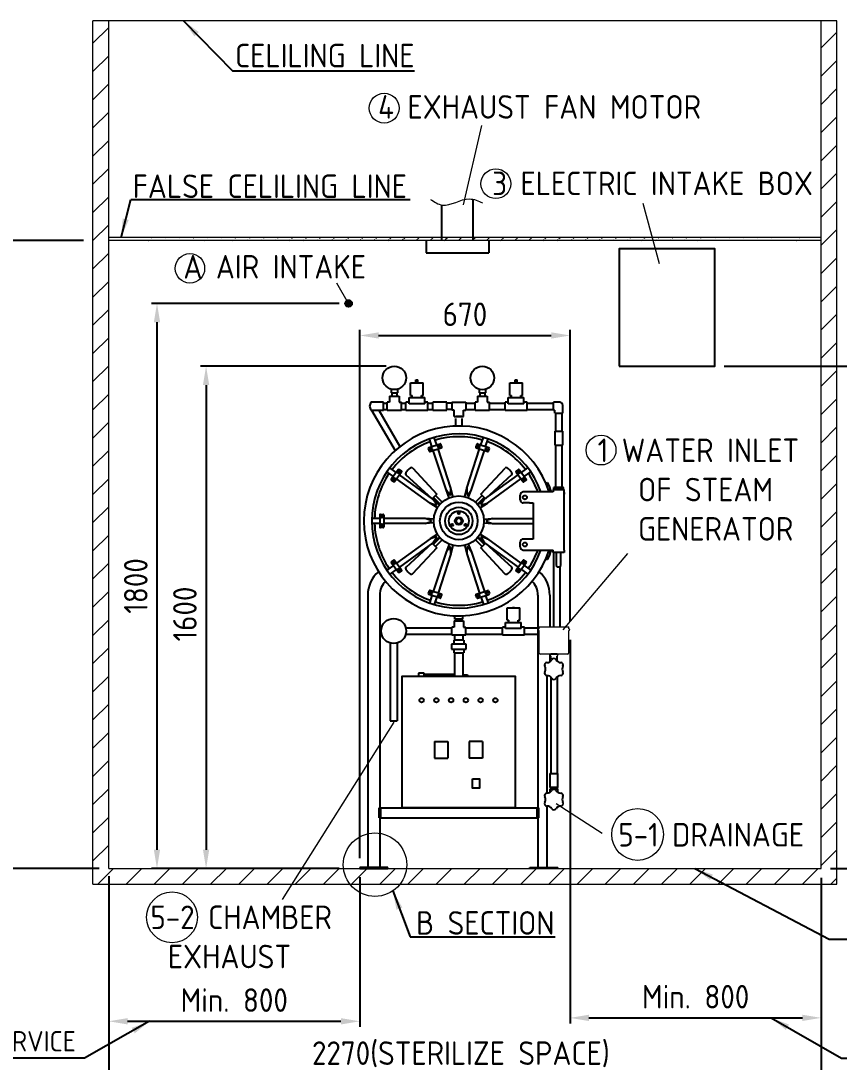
# Model space of a CAD drawing. Header units: millimetres. Extents: x -210545 to -198825, y -6489 to 1751.
# Drawn here: x -206579 to -203972, y -4677 to -1361 of the extents above; entities that cross this region are included whole.
import ezdxf

# ---------------------------------------------------------------- set-up
doc = ezdxf.new("R2010")
doc.units = ezdxf.units.MM
doc.linetypes.add('HIDDEN', pattern=[9.525, 6.35, -3.175])
doc.layers.get('0').update_dxf_attribs({"lineweight": 25})
for name, color, linetype, lineweight in [('D', 3, 'Continuous', 13), ('H', 2, 'HIDDEN', 15), ('S', 4, 'Continuous', 15)]:
    doc.layers.add(name, color=color, linetype=linetype, lineweight=lineweight)
doc.styles.get("Standard").update_dxf_attribs({"font": 'KAIU.TTF'})
doc.styles.add('STU25', font='isocp2.shx')
doc.dimstyles.new('STU25', dxfattribs={"dimscale": 30, "dimtxt": 2.5, "dimasz": 2, "dimexe": 0.6, "dimexo": 1, "dimgap": 1, "dimtad": 1, "dimdsep": 46, "dimtxsty": 'STU25', "dimcen": 2, "dimazin": 2, "dimtfac": 1, "dimtmove": 0, "dimatfit": 3, "dimfxl": 0, "dimtolj": 1, "dimtzin": 0, "dimarcsym": 0})
doc.dimstyles.new('STU25$7', dxfattribs={"dimscale": 30, "dimtxt": 2.5, "dimasz": 2, "dimexe": 1.25, "dimexo": 0.625, "dimgap": 1, "dimtad": 0, "dimdec": 4, "dimdsep": 46, "dimtxsty": 'STU25', "dimcen": 2.5, "dimazin": 2, "dimtfac": 1, "dimtdec": 4, "dimtmove": 0, "dimatfit": 3, "dimfxl": 0, "dimtolj": 1, "dimtzin": 0, "dimarcsym": 0})

# ---------------------------------------------------------------- blocks, each defined once
blk = doc.blocks.new('*D4')
at = {"layer": 'D', "color": 0, "lineweight": -2}
for p, q in [((-206299, -4090.6), (-206299, -4565.2)), ((-205499, -4087.6), (-205499, -4565.2)), ((-206239, -4547.2), (-205559, -4547.2))]:
    blk.add_line(p, q, dxfattribs=at)
at = {"layer": 'D', "color": 0}
for points in [[(-206239, -4537.2), (-206239, -4557.2), (-206299, -4547.2)], [(-205559, -4557.2), (-205559, -4537.2), (-205499, -4547.2)]]:
    blk.add_solid(points, dxfattribs=at)
at = {"layer": 'Defpoints', "color": 0}
for p in [(-206299, -4060.6), (-205499, -4057.6), (-205499, -4547.2)]:
    blk.add_point(p, dxfattribs=at)
at = {"layer": 'D', "color": 0, "insert": (-205899, -4479.7), "char_height": 75, "attachment_point": 5, "style": 'STU25'}
blk.add_mtext('\\A1;Min. 800', dxfattribs=at)
blk = doc.blocks.new('*D5')
at = {"layer": 'D', "color": 0, "lineweight": -2}
for p, q in [((-204829, -3332.4), (-204829, -4554.3)), ((-204029, -4090.6), (-204029, -4554.3)), ((-204769, -4536.3), (-204089, -4536.3))]:
    blk.add_line(p, q, dxfattribs=at)
at = {"layer": 'D', "color": 0}
for points in [[(-204769, -4526.3), (-204769, -4546.3), (-204829, -4536.3)], [(-204089, -4546.3), (-204089, -4526.3), (-204029, -4536.3)]]:
    blk.add_solid(points, dxfattribs=at)
at = {"layer": 'Defpoints', "color": 0}
for p in [(-204829, -3302.4), (-204029, -4060.6), (-204029, -4536.3)]:
    blk.add_point(p, dxfattribs=at)
at = {"layer": 'D', "color": 0, "insert": (-204429, -4468.8), "char_height": 75, "attachment_point": 5, "style": 'STU25'}
blk.add_mtext('\\A1;Min. 800', dxfattribs=at)
blk = doc.blocks.new('*D12')
at = {"layer": 'D', "color": 0, "lineweight": -2}
for p, q in [((-205564.6, -2260.6), (-206163.1, -2260.6)), ((-206145.1, -2320.6), (-206145.1, -4000.6)), ((-205564.6, -4060.6), (-206163.1, -4060.6))]:
    blk.add_line(p, q, dxfattribs=at)
at = {"layer": 'D', "color": 0}
for points in [[(-206135.1, -2320.6), (-206155.1, -2320.6), (-206145.1, -2260.6)], [(-206155.1, -4000.6), (-206135.1, -4000.6), (-206145.1, -4060.6)]]:
    blk.add_solid(points, dxfattribs=at)
at = {"layer": 'Defpoints', "color": 0}
for p in [(-205534.6, -2260.6), (-206145.1, -4060.6), (-205534.6, -4060.6)]:
    blk.add_point(p, dxfattribs=at)
at = {"layer": 'D', "color": 0, "insert": (-206212.6, -3160.6), "char_height": 75, "attachment_point": 5, "rotation": 90, "style": 'STU25'}
blk.add_mtext('\\A1;1800', dxfattribs=at)
blk = doc.blocks.new('*D11')
at = {"layer": 'D', "color": 0, "linetype": 'Continuous', "lineweight": -2}
for p, q in [((-205414.9, -2460.6), (-206006.7, -2460.6)), ((-205988.7, -2520.6), (-205988.7, -4000.6)), ((-205656.6, -4060.6), (-206006.7, -4060.6))]:
    blk.add_line(p, q, dxfattribs=at)
at = {"layer": 'D', "color": 0}
for points in [[(-205978.7, -2520.6), (-205998.7, -2520.6), (-205988.7, -2460.6)], [(-205998.7, -4000.6), (-205978.7, -4000.6), (-205988.7, -4060.6)]]:
    blk.add_solid(points, dxfattribs=at)
at = {"layer": 'Defpoints', "color": 0}
for p in [(-205384.9, -2460.6), (-205988.7, -4060.6), (-205626.6, -4060.6)]:
    blk.add_point(p, dxfattribs=at)
at = {"layer": 'D', "color": 0, "insert": (-206056.2, -3250), "char_height": 75, "attachment_point": 5, "rotation": 90, "style": 'STU25'}
blk.add_mtext('\\A1;{\\Fisocp2.shx;1600}', dxfattribs=at)
blk = doc.blocks.new('*D13')
at = {"layer": 'D', "color": 0, "lineweight": -2}
for p, q in [((-205499, -4027.6), (-205499, -2344.8)), ((-204829, -3272.4), (-204829, -2344.8)), ((-205439, -2362.8), (-204889, -2362.8))]:
    blk.add_line(p, q, dxfattribs=at)
at = {"layer": 'D', "color": 0}
for points in [[(-205439, -2352.8), (-205439, -2372.8), (-205499, -2362.8)], [(-204889, -2372.8), (-204889, -2352.8), (-204829, -2362.8)]]:
    blk.add_solid(points, dxfattribs=at)
at = {"layer": 'Defpoints', "color": 0}
for p in [(-204829, -2362.8), (-204829, -3302.4), (-205499, -4057.6)]:
    blk.add_point(p, dxfattribs=at)
at = {"layer": 'D', "color": 0, "insert": (-205164, -2295.3), "char_height": 75, "attachment_point": 5, "style": 'STU25'}
blk.add_mtext('\\A1;670', dxfattribs=at)
blk = doc.blocks.new('*D17')
at = {"layer": 'D', "color": 0, "lineweight": -2}
for p, q in [((-206299, -4084.6), (-206299, -4741.6)), ((-204029, -4090.6), (-204029, -4741.6)), ((-206239, -4723.6), (-204089, -4723.6))]:
    blk.add_line(p, q, dxfattribs=at)
at = {"layer": 'D', "color": 0}
for points in [[(-206239, -4713.6), (-206239, -4733.6), (-206299, -4723.6)], [(-204089, -4733.6), (-204089, -4713.6), (-204029, -4723.6)]]:
    blk.add_solid(points, dxfattribs=at)
at = {"layer": 'Defpoints', "color": 0}
for p in [(-206299, -4054.6), (-204029, -4060.6), (-204029, -4723.6)]:
    blk.add_point(p, dxfattribs=at)
at = {"layer": 'D', "color": 0, "insert": (-205177, -4652.3), "char_height": 75, "attachment_point": 5, "style": 'STU25'}
blk.add_mtext('\\A1;2270(STERILIZE SPACE)', dxfattribs=at)
blk = doc.blocks.new('*D18')
at = {"layer": 'D', "color": 0, "lineweight": -2}
for p, q in [((-206378.8, -2060.6), (-206676.8, -2060.6)), ((-206658.8, -2120.6), (-206658.8, -4000.6)), ((-206329, -4060.6), (-206676.8, -4060.6))]:
    blk.add_line(p, q, dxfattribs=at)
at = {"layer": 'D', "color": 0}
for points in [[(-206648.8, -2120.6), (-206668.8, -2120.6), (-206658.8, -2060.6)], [(-206668.8, -4000.6), (-206648.8, -4000.6), (-206658.8, -4060.6)]]:
    blk.add_solid(points, dxfattribs=at)
at = {"layer": 'Defpoints', "color": 0}
for p in [(-206348.8, -2060.6), (-206658.8, -4060.6), (-206299, -4060.6)]:
    blk.add_point(p, dxfattribs=at)
at = {"layer": 'D', "color": 0, "insert": (-206767.5, -3627.4), "char_height": 75, "attachment_point": 1, "rotation": 90, "style": 'STU25'}
blk.add_mtext('\\A1;FINISHED WALL {\\f標楷體|b0|i0|c136|p65;＞}2000mm', dxfattribs=at)
blk = doc.blocks.new('*D19')
at = {"layer": 'D', "color": 0, "lineweight": -2}
for p, q in [((-204337.8, -2460.6), (-203745, -2460.6)), ((-203763, -2520.6), (-203763, -4000.6)), ((-203999, -4060.6), (-203745, -4060.6))]:
    blk.add_line(p, q, dxfattribs=at)
at = {"layer": 'D', "color": 0}
for points in [[(-203753, -2520.6), (-203773, -2520.6), (-203763, -2460.6)], [(-203773, -4000.6), (-203753, -4000.6), (-203763, -4060.6)]]:
    blk.add_solid(points, dxfattribs=at)
at = {"layer": 'Defpoints', "color": 0}
for p in [(-204367.8, -2460.6), (-204029, -4060.6), (-203763, -4060.6)]:
    blk.add_point(p, dxfattribs=at)
at = {"layer": 'D', "color": 0, "insert": (-203830.5, -3265.6), "char_height": 75, "attachment_point": 5, "rotation": 90, "style": 'STU25'}
blk.add_mtext('\\A1;{\\Fisocp2.shx;MIN. 1600 ABOVE}', dxfattribs=at)

msp = doc.modelspace()

# ---------------------------------------------------------------- hatches: boundary and pattern name
msp.add_hatch(color=256).paths.add_polyline_path([(-205523.863, -2260.591, 1), (-205545.385, -2260.591, 1)])
at = {"layer": 'H', "linetype": 'HIDDEN', "ltscale": 5}
h = msp.add_hatch(dxfattribs=at)
h.set_pattern_fill('ANSI31', color=256, scale=20, style=0)
h.set_pattern_definition([(45, (27950.846, 15455.7), (-44.90128, 44.90128), [])])
h.paths.add_polyline_path([(-203978.993, -4110.591), (-203978.993, -1360.591), (-204028.993, -1360.591), (-204028.993, -4060.591), (-206298.993, -4060.591), (-206298.993, -1360.591), (-206348.993, -1360.591), (-206348.993, -4110.591)])
at = {"layer": 'H'}
h = msp.add_hatch(dxfattribs=at)
h.set_pattern_fill('ANSI31', color=256, scale=10, style=0)
h.set_pattern_definition([(45, (31180.095, 15455.7), (-22.4506403, 22.4506403), [])])
edge = h.paths.add_edge_path()
edge.add_line((-204028.993, -2050.591), (-206298.993, -2050.591))
edge.add_line((-204028.993, -2060.591), (-206298.993, -2060.591))

# ---------------------------------------------------------------- linework, layer by layer
at = {"linetype": 'Continuous'}
for p, q in [((-205237.493, -2060.591), (-205237.493, -1947.195)), ((-205137.493, -2060.591), (-205137.493, -1929.284)), ((-205287.493, -2060.591), (-205287.493, -2099.735)), ((-205087.493, -2060.591), (-205087.493, -2099.735)), ((-205287.493, -2099.735), (-205087.493, -2099.735)), ((-205336.917, -2514.082), (-205296.917, -2514.082)), ((-205336.917, -2554.082), (-205336.917, -2514.082)), ((-205319.917, -2514.082), (-205319.917, -2504.082)), ((-205319.917, -2504.082), (-205313.917, -2504.082)), ((-205313.917, -2514.082), (-205313.917, -2504.082)), ((-205296.917, -2554.082), (-205296.917, -2514.082)), ((-205020.993, -2514.082), (-204980.993, -2514.082)), ((-205020.993, -2554.082), (-205020.993, -2514.082)), ((-205003.993, -2514.082), (-205003.993, -2504.082)), ((-205003.993, -2504.082), (-204997.993, -2504.082)), ((-204997.993, -2514.082), (-204997.993, -2504.082)), ((-204980.993, -2554.082), (-204980.993, -2514.082)), ((-205398.927, -2534.234), (-205398.927, -2545.591)), ((-205398.927, -2545.591), (-205378.927, -2545.591)), ((-205396.927, -2545.591), (-205396.927, -2555.591)), ((-205380.927, -2545.591), (-205380.927, -2555.591)), ((-205380.927, -2545.591), (-205380.927, -2555.591)), ((-205378.927, -2534.234), (-205378.927, -2545.591)), ((-205118.493, -2534.234), (-205118.493, -2545.591)), ((-205118.493, -2545.591), (-205098.493, -2545.591)), ((-205116.493, -2545.591), (-205116.493, -2555.591)), ((-205100.493, -2545.591), (-205100.493, -2555.591)), ((-205100.493, -2545.591), (-205100.493, -2555.591)), ((-205098.493, -2534.234), (-205098.493, -2545.591)), ((-205463.493, -2575.591), (-205468.493, -2588.091)), ((-205423.493, -2575.591), (-205463.493, -2575.591)), ((-205423.493, -2600.591), (-205423.493, -2575.591)), ((-205423.493, -2578.091), (-205411.427, -2578.091)), ((-205411.427, -2600.591), (-205411.427, -2575.591)), ((-205403.927, -2575.591), (-205411.427, -2575.591)), ((-205403.927, -2555.591), (-205403.927, -2575.591)), ((-205403.927, -2555.591), (-205373.927, -2555.591)), ((-205398.927, -2555.591), (-205378.927, -2555.591)), ((-205373.927, -2555.591), (-205373.927, -2575.591)), ((-205373.927, -2575.591), (-205366.427, -2575.591)), ((-205366.427, -2600.591), (-205366.427, -2575.591)), ((-205366.427, -2578.091), (-205351.917, -2578.091)), ((-205351.917, -2600.591), (-205351.917, -2575.591)), ((-205341.917, -2575.591), (-205351.917, -2575.591)), ((-205341.917, -2570.591), (-205341.917, -2560.591)), ((-205341.917, -2560.591), (-205291.917, -2560.591)), ((-205341.917, -2580.591), (-205341.917, -2570.591)), ((-205291.917, -2580.591), (-205341.917, -2580.591)), ((-205336.917, -2554.082), (-205331.917, -2554.082)), ((-205331.917, -2560.591), (-205331.917, -2554.082)), ((-205301.917, -2554.082), (-205296.917, -2554.082)), ((-205301.917, -2560.591), (-205301.917, -2554.082)), ((-205291.917, -2570.591), (-205291.917, -2560.591)), ((-205291.917, -2580.591), (-205291.917, -2570.591)), ((-205281.917, -2575.591), (-205291.917, -2575.591)), ((-205281.917, -2600.591), (-205281.917, -2575.591)), ((-205281.917, -2578.091), (-205266.382, -2578.091)), ((-205266.382, -2600.591), (-205266.382, -2575.591)), ((-205221.382, -2575.591), (-205266.382, -2575.591)), ((-205221.382, -2600.591), (-205221.382, -2575.591)), ((-205205.993, -2578.091), (-205221.382, -2578.091)), ((-205205.993, -2575.591), (-205205.993, -2600.591)), ((-205205.993, -2575.591), (-205160.993, -2575.591)), ((-205160.993, -2575.591), (-205160.993, -2600.591)), ((-205160.993, -2578.091), (-205130.993, -2578.091)), ((-205130.993, -2600.591), (-205130.993, -2575.591)), ((-205123.493, -2575.591), (-205130.993, -2575.591)), ((-205123.493, -2555.591), (-205093.493, -2555.591)), ((-205123.493, -2555.591), (-205123.493, -2575.591)), ((-205118.493, -2555.591), (-205098.493, -2555.591)), ((-205093.493, -2555.591), (-205093.493, -2575.591)), ((-205093.493, -2575.591), (-205085.993, -2575.591)), ((-205085.993, -2600.591), (-205085.993, -2575.591)), ((-205085.993, -2578.091), (-205035.993, -2578.091)), ((-205035.993, -2600.591), (-205035.993, -2575.591)), ((-205025.993, -2575.591), (-205035.993, -2575.591)), ((-205025.993, -2560.591), (-204975.993, -2560.591)), ((-205025.993, -2570.591), (-205025.993, -2560.591)), ((-205025.993, -2580.591), (-205025.993, -2570.591)), ((-204975.993, -2580.591), (-205025.993, -2580.591)), ((-205020.993, -2554.082), (-205015.993, -2554.082)), ((-205015.993, -2560.591), (-205015.993, -2554.082)), ((-204985.993, -2554.082), (-204980.993, -2554.082)), ((-204985.993, -2560.591), (-204985.993, -2554.082)), ((-204975.993, -2570.591), (-204975.993, -2560.591)), ((-204975.993, -2580.591), (-204975.993, -2570.591)), ((-204965.993, -2575.591), (-204975.993, -2575.591)), ((-204965.993, -2600.591), (-204965.993, -2575.591)), ((-204965.993, -2578.091), (-204882.111, -2578.091)), ((-204882.111, -2600.591), (-204882.111, -2575.591)), ((-204862.111, -2575.591), (-204882.111, -2575.591)), ((-204852.111, -2610.591), (-204852.111, -2585.591)), ((-205468.493, -2588.091), (-205463.493, -2600.591)), ((-205463.493, -2600.591), (-205423.493, -2600.591)), ((-205461.194, -2600.591), (-205386.745, -2729.541)), ((-205438.1, -2600.591), (-205371.24, -2716.397)), ((-205423.493, -2598.091), (-205411.427, -2598.091)), ((-205411.427, -2600.591), (-205366.427, -2600.591)), ((-205366.427, -2598.091), (-205351.917, -2598.091)), ((-205351.917, -2600.591), (-205281.917, -2600.591)), ((-205281.917, -2598.091), (-205266.382, -2598.091)), ((-205266.382, -2600.591), (-205221.382, -2600.591)), ((-205205.993, -2598.091), (-205221.382, -2598.091)), ((-205198.493, -2600.591), (-205205.993, -2600.591)), ((-205198.493, -2620.591), (-205198.493, -2600.591)), ((-205168.493, -2600.591), (-205160.993, -2600.591)), ((-205168.493, -2620.591), (-205168.493, -2600.591)), ((-205160.993, -2598.091), (-205130.993, -2598.091)), ((-205130.993, -2600.591), (-205085.993, -2600.591)), ((-205085.993, -2598.091), (-205035.993, -2598.091)), ((-205035.993, -2600.591), (-204965.993, -2600.591)), ((-204965.993, -2598.091), (-204882.111, -2598.091)), ((-204882.111, -2600.591), (-204877.111, -2600.591)), ((-204877.111, -2610.591), (-204877.111, -2600.591)), ((-204877.111, -2610.591), (-204852.111, -2610.591)), ((-204874.611, -2667.584), (-204874.611, -2610.591)), ((-204854.611, -2667.584), (-204854.611, -2610.591)), ((-205198.493, -2620.591), (-205168.493, -2620.591)), ((-204877.111, -2667.584), (-204877.111, -2712.584)), ((-204877.111, -2667.584), (-204852.111, -2667.584)), ((-204852.111, -2712.584), (-204852.111, -2667.584)), ((-204877.111, -2712.584), (-204852.111, -2712.584)), ((-204874.611, -2845.512), (-204874.611, -2712.584)), ((-204854.611, -2845.512), (-204854.611, -2712.584)), ((-205330.512, -2785.37), (-205253.851, -2868.378)), ((-205113.136, -2868.378), (-205036.306, -2785.184)), ((-205268.7, -2883.227), (-205351.894, -2806.397)), ((-205015.28, -2806.565), (-205098.287, -2883.227)), ((-204879.47, -2845.512), (-204880.554, -2846.596)), ((-204880.554, -2852.5), (-204880.554, -2846.596)), ((-204879.47, -2845.512), (-204851.602, -2845.512)), ((-204851.602, -2845.512), (-204850.518, -2846.596)), ((-204850.518, -2852.5), (-204850.518, -2846.596)), ((-205253.851, -2868.378), (-205268.7, -2883.227)), ((-205264.634, -2879.161), (-205243.321, -2900.474)), ((-205236.603, -2893.756), (-205257.916, -2872.443)), ((-205109.07, -2872.444), (-205130.384, -2893.756)), ((-205123.666, -2900.474), (-205102.353, -2879.161)), ((-205098.287, -2883.227), (-205113.136, -2868.378)), ((-204883.036, -2861.084), (-204978.036, -2861.084)), ((-204883.036, -2853.584), (-204883.036, -2861.084)), ((-204848.036, -2853.584), (-204883.036, -2853.584)), ((-204880.554, -2852.5), (-204879.47, -2853.584)), ((-204879.47, -2853.584), (-204851.602, -2853.584)), ((-204850.518, -2852.5), (-204851.602, -2853.584)), ((-204848.036, -2861.084), (-204848.036, -2853.584)), ((-204848.036, -3046.084), (-204848.036, -2861.084)), ((-204958.036, -2896.084), (-204947.036, -2896.084)), ((-204947.036, -2896.084), (-204947.036, -3011.084)), ((-205243.321, -3006.694), (-205264.634, -3028.007)), ((-205257.917, -3034.724), (-205236.603, -3013.411)), ((-205130.384, -3013.411), (-205109.071, -3034.725)), ((-205102.353, -3028.007), (-205123.666, -3006.694)), ((-204947.036, -3011.084), (-204958.036, -3011.084)), ((-205351.707, -3100.603), (-205268.7, -3023.941)), ((-205253.851, -3038.79), (-205330.681, -3121.984)), ((-205268.7, -3023.941), (-205253.851, -3038.79)), ((-205113.136, -3038.79), (-205098.287, -3023.941)), ((-205036.475, -3121.797), (-205113.136, -3038.79)), ((-205098.287, -3023.941), (-205015.093, -3100.771)), ((-204978.036, -3046.084), (-204947.036, -3046.084)), ((-204947.036, -3046.084), (-204883.036, -3046.084)), ((-204883.036, -3053.584), (-204883.036, -3046.084)), ((-204848.036, -3046.084), (-204848.036, -3053.584)), ((-204848.036, -3053.584), (-204883.036, -3053.584)), ((-204881.037, -3290.591), (-204881.037, -3053.584)), ((-204872.389, -3092.004), (-204872.389, -3053.584)), ((-204858.683, -3092.004), (-204858.683, -3053.584)), ((-204871.305, -3100.058), (-204872.389, -3092.004)), ((-204871.305, -3100.058), (-204859.767, -3100.058)), ((-204861.037, -3290.591), (-204861.037, -3100.058)), ((-204859.767, -3100.058), (-204858.683, -3092.004)), ((-205029.529, -3230.074), (-204989.529, -3230.074)), ((-205029.529, -3270.074), (-205029.529, -3230.074)), ((-205012.529, -3230.074), (-205012.529, -3229.574)), ((-205012.529, -3229.574), (-205006.529, -3229.574)), ((-205006.529, -3230.074), (-205006.529, -3229.574)), ((-204989.529, -3270.074), (-204989.529, -3230.074)), ((-205198.493, -3271.584), (-205168.493, -3271.584)), ((-205198.493, -3271.584), (-205198.493, -3291.584)), ((-205193.493, -3271.584), (-205193.493, -3266.584)), ((-205173.493, -3271.584), (-205173.493, -3266.584)), ((-205168.493, -3271.584), (-205168.493, -3291.584)), ((-205034.529, -3276.584), (-204984.529, -3276.584)), ((-205034.529, -3286.584), (-205034.529, -3276.584)), ((-205029.529, -3270.074), (-205024.529, -3270.074)), ((-205024.529, -3276.584), (-205024.529, -3270.074)), ((-204994.529, -3270.074), (-204989.529, -3270.074)), ((-204994.529, -3276.584), (-204994.529, -3270.074)), ((-204984.529, -3286.584), (-204984.529, -3276.584)), ((-205352.363, -3294.084), (-205205.993, -3294.084)), ((-205352.363, -3314.084), (-205205.993, -3314.084)), ((-205198.493, -3291.584), (-205205.993, -3291.584)), ((-205205.993, -3316.584), (-205205.993, -3291.584)), ((-205205.993, -3316.584), (-205160.993, -3316.584)), ((-205168.493, -3291.584), (-205160.993, -3291.584)), ((-205160.993, -3316.584), (-205160.993, -3291.584)), ((-205160.993, -3294.084), (-205044.529, -3294.084)), ((-205160.993, -3314.084), (-205044.529, -3314.084)), ((-205034.529, -3291.584), (-205044.529, -3291.584)), ((-205044.529, -3316.584), (-205044.529, -3291.584)), ((-205044.529, -3316.584), (-204974.529, -3316.584)), ((-205034.529, -3296.584), (-205034.529, -3286.584)), ((-204984.529, -3296.584), (-205034.529, -3296.584)), ((-204984.529, -3296.584), (-204984.529, -3286.584)), ((-204974.529, -3291.584), (-204984.529, -3291.584)), ((-204974.529, -3316.584), (-204974.529, -3291.584)), ((-204974.529, -3294.084), (-204931.493, -3294.084)), ((-204974.529, -3314.084), (-204931.493, -3314.084)), ((-204890.843, -3398.626), (-204890.843, -3384.072)), ((-204870.543, -3398.626), (-204870.543, -3384.072)), ((-204890.693, -3450.517), (-204890.693, -3757.423)), ((-204870.693, -3450.517), (-204870.693, -3757.423)), ((-204893.193, -3757.423), (-204868.193, -3757.423)), ((-204893.193, -3757.423), (-204893.193, -3802.423)), ((-204868.193, -3802.423), (-204868.193, -3757.423)), ((-204893.193, -3802.423), (-204868.193, -3802.423)), ((-204893.193, -3807.423), (-204868.193, -3807.423)), ((-204893.193, -3807.423), (-204893.193, -3817.639)), ((-204870.693, -3802.423), (-204890.693, -3802.423)), ((-204890.693, -3802.423), (-204890.693, -3807.423)), ((-204870.693, -3802.423), (-204870.693, -3807.423)), ((-204868.193, -3817.639), (-204868.193, -3807.423)), ((-205409.993, -4057.591), (-205498.993, -4057.591)), ((-205498.993, -4057.591), (-205498.993, -4060.591)), ((-205498.993, -4060.591), (-205409.993, -4060.591)), ((-205473.493, -4057.591), (-205435.493, -4057.591)), ((-205473.493, -4057.591), (-205435.493, -4057.591)), ((-205409.993, -4060.591), (-205409.993, -4057.591)), ((-204956.993, -4057.591), (-204867.993, -4057.591)), ((-204956.993, -4060.591), (-204956.993, -4057.591)), ((-204867.993, -4060.591), (-204956.993, -4060.591)), ((-204931.493, -4057.591), (-204893.493, -4057.591)), ((-204931.493, -4057.591), (-204893.493, -4057.591))]:
    msp.add_line(p, q, dxfattribs=at)
for p, q in [((-205173.493, -2620.591), (-205193.493, -2620.591)), ((-205193.493, -2620.591), (-205173.493, -2620.591)), ((-205193.493, -2651.249), (-205193.493, -2627.584)), ((-205173.493, -2627.584), (-205173.493, -2651.249)), ((-205279.436, -2719.789), (-205243.296, -2708.046)), ((-205268.974, -2716.39), (-205276.819, -2692.248)), ((-205253.757, -2711.446), (-205261.602, -2687.303)), ((-205237.994, -2717.89), (-205240.776, -2709.33)), ((-205126.211, -2709.33), (-205128.993, -2717.89)), ((-205123.691, -2708.046), (-205087.551, -2719.789)), ((-205113.23, -2711.446), (-205105.385, -2687.303)), ((-205098.013, -2716.39), (-205090.168, -2692.248)), ((-205280.72, -2722.309), (-205277.939, -2730.869)), ((-205275.419, -2732.153), (-205239.278, -2720.41)), ((-205224.322, -2853.814), (-205264.957, -2728.754)), ((-205209.106, -2848.87), (-205249.74, -2723.809)), ((-205157.881, -2848.87), (-205117.247, -2723.809)), ((-205142.665, -2853.814), (-205102.03, -2728.754)), ((-205127.709, -2720.41), (-205091.568, -2732.153)), ((-205089.048, -2730.869), (-205086.267, -2722.309)), ((-205382.663, -2798.99), (-205403.2, -2784.069)), ((-204984.323, -2798.99), (-204963.787, -2784.069)), ((-205392.068, -2811.934), (-205412.605, -2797.014)), ((-205376.198, -2790.091), (-205398.534, -2820.833)), ((-205365.681, -2797.732), (-205388.016, -2828.475)), ((-205373.404, -2789.648), (-205366.123, -2794.938)), ((-205265.764, -2883.923), (-205372.146, -2806.631)), ((-205101.223, -2883.923), (-204994.841, -2806.631)), ((-205001.306, -2797.732), (-204978.971, -2828.475)), ((-204993.583, -2789.648), (-205000.864, -2794.938)), ((-204990.789, -2790.091), (-204968.453, -2820.833)), ((-204974.919, -2811.934), (-204954.382, -2797.014)), ((-205390.81, -2828.917), (-205398.091, -2823.627)), ((-205275.168, -2896.867), (-205381.551, -2819.575)), ((-205209.501, -2869.036), (-205209.106, -2848.87)), ((-205202.523, -2875.88), (-205209.106, -2848.87)), ((-205164.464, -2875.88), (-205157.881, -2848.87)), ((-205157.881, -2848.87), (-205157.486, -2869.036)), ((-205091.819, -2896.867), (-204985.436, -2819.575)), ((-204976.177, -2828.917), (-204968.896, -2823.627)), ((-204905.976, -2833.207), (-204900.56, -2830.626)), ((-205244.562, -2901.906), (-205265.764, -2883.923)), ((-205254.23, -2900.47), (-205265.764, -2883.923)), ((-205213.771, -2879.535), (-205224.322, -2853.814)), ((-205224.322, -2853.814), (-205212.15, -2869.896)), ((-205154.837, -2869.896), (-205142.665, -2853.814)), ((-205153.216, -2879.535), (-205142.665, -2853.814)), ((-205122.425, -2901.906), (-205101.223, -2883.923)), ((-205101.223, -2883.923), (-205112.757, -2900.47)), ((-204988.036, -2886.084), (-204988.036, -2871.084)), ((-204848.036, -2862.584), (-204848.036, -2868.584)), ((-205251.514, -2911.474), (-205275.168, -2896.867)), ((-205275.168, -2896.867), (-205255.867, -2902.723)), ((-205115.473, -2911.474), (-205091.819, -2896.867)), ((-205111.12, -2902.723), (-205091.819, -2896.867)), ((-204958.036, -2896.084), (-204978.036, -2896.084)), ((-205435.493, -2945.584), (-205460.878, -2945.584)), ((-205435.493, -2934.584), (-205435.493, -2972.584)), ((-205433.493, -2932.584), (-205424.493, -2932.584)), ((-205422.493, -2934.584), (-205422.493, -2972.584)), ((-205290.997, -2945.584), (-205422.493, -2945.584)), ((-205263.275, -2947.671), (-205290.997, -2945.584)), ((-205271.94, -2952.191), (-205290.997, -2945.584)), ((-205103.712, -2947.671), (-205075.99, -2945.584)), ((-205075.99, -2945.584), (-205095.047, -2952.191)), ((-205075.99, -2945.584), (-204947.036, -2945.584)), ((-205435.493, -2961.584), (-205460.878, -2961.584)), ((-205424.493, -2974.584), (-205433.493, -2974.584)), ((-205290.997, -2961.584), (-205422.493, -2961.584)), ((-205290.997, -2961.584), (-205271.94, -2954.977)), ((-205263.275, -2959.497), (-205290.997, -2961.584)), ((-205103.712, -2959.497), (-205075.99, -2961.584)), ((-205095.047, -2954.977), (-205075.99, -2961.584)), ((-205075.99, -2961.584), (-204947.036, -2961.584)), ((-205275.168, -3010.301), (-205381.551, -3087.593)), ((-205251.514, -2995.694), (-205275.168, -3010.301)), ((-205255.867, -3004.445), (-205275.168, -3010.301)), ((-205244.562, -3005.262), (-205265.764, -3023.245)), ((-205265.764, -3023.245), (-205254.23, -3006.698)), ((-205122.425, -3005.262), (-205101.223, -3023.245)), ((-205115.473, -2995.694), (-205091.819, -3010.301)), ((-205112.757, -3006.698), (-205101.223, -3023.245)), ((-205091.819, -3010.301), (-205111.12, -3004.445)), ((-205091.819, -3010.301), (-204985.436, -3087.593)), ((-204958.036, -3011.084), (-204978.036, -3011.084)), ((-205265.764, -3023.245), (-205372.146, -3100.537)), ((-205213.771, -3027.633), (-205224.322, -3053.354)), ((-205212.15, -3037.272), (-205224.322, -3053.354)), ((-205209.106, -3058.298), (-205209.501, -3038.132)), ((-205202.523, -3031.288), (-205209.106, -3058.298)), ((-205164.464, -3031.288), (-205157.881, -3058.298)), ((-205157.486, -3038.132), (-205157.881, -3058.298)), ((-205142.665, -3053.354), (-205154.837, -3037.272)), ((-205153.216, -3027.633), (-205142.665, -3053.354)), ((-205101.223, -3023.245), (-204994.841, -3100.537)), ((-204988.036, -3036.084), (-204988.036, -3021.084)), ((-204848.036, -3044.584), (-204848.036, -3038.584)), ((-205398.091, -3083.541), (-205390.81, -3078.251)), ((-205388.016, -3078.693), (-205365.681, -3109.436)), ((-205224.322, -3053.354), (-205264.957, -3178.414)), ((-205209.106, -3058.298), (-205249.74, -3183.359)), ((-205157.881, -3058.298), (-205117.247, -3183.359)), ((-205142.665, -3053.354), (-205102.03, -3178.414)), ((-205001.306, -3109.436), (-204978.971, -3078.693)), ((-204976.177, -3078.251), (-204968.896, -3083.541)), ((-204905.976, -3073.961), (-204900.56, -3076.542)), ((-205392.068, -3095.234), (-205412.605, -3110.154)), ((-205382.663, -3108.178), (-205403.2, -3123.099)), ((-205398.534, -3086.335), (-205376.198, -3117.077)), ((-205366.123, -3112.23), (-205373.404, -3117.52)), ((-204993.583, -3117.52), (-205000.864, -3112.23)), ((-204990.789, -3117.077), (-204968.453, -3086.335)), ((-204984.323, -3108.178), (-204963.787, -3123.099)), ((-204974.919, -3095.234), (-204954.382, -3110.154)), ((-205277.939, -3176.299), (-205280.72, -3184.859)), ((-205239.278, -3186.758), (-205275.419, -3175.015)), ((-205127.709, -3186.758), (-205091.568, -3175.015)), ((-205089.048, -3176.299), (-205086.267, -3184.859)), ((-205473.493, -3189.551), (-205473.493, -4057.591)), ((-205435.493, -3189.551), (-205435.493, -4057.591)), ((-205243.296, -3199.122), (-205279.436, -3187.379)), ((-205268.974, -3190.778), (-205276.819, -3214.92)), ((-205253.757, -3195.722), (-205261.602, -3219.865)), ((-205240.776, -3197.837), (-205237.994, -3189.278)), ((-205126.211, -3197.837), (-205128.993, -3189.278)), ((-205123.691, -3199.122), (-205087.551, -3187.379)), ((-205113.23, -3195.722), (-205105.385, -3219.865)), ((-205098.013, -3190.778), (-205090.168, -3214.92)), ((-204931.493, -3189.551), (-204931.493, -4057.591)), ((-204893.493, -3189.551), (-204893.493, -3290.591)), ((-205196.493, -3266.584), (-205196.493, -3255.805)), ((-205170.493, -3266.584), (-205196.493, -3266.584)), ((-205170.493, -3266.584), (-205170.493, -3255.805)), ((-205196.493, -3333.584), (-205196.493, -3316.584)), ((-205170.493, -3316.584), (-205170.493, -3333.584)), ((-205402.093, -3343.631), (-205402.093, -3590.633)), ((-205380.093, -3343.631), (-205380.093, -3590.633)), ((-205160.493, -3345.584), (-205206.493, -3345.584)), ((-205206.493, -3345.584), (-205206.493, -3361.584)), ((-205167.993, -3333.584), (-205198.993, -3333.584)), ((-205198.993, -3333.584), (-205198.993, -3345.584)), ((-205167.993, -3333.584), (-205167.993, -3345.584)), ((-205160.493, -3361.584), (-205160.493, -3345.584)), ((-205206.493, -3361.584), (-205160.493, -3361.584)), ((-205198.993, -3361.584), (-205198.993, -3373.584)), ((-205198.993, -3373.584), (-205167.993, -3373.584)), ((-205196.493, -3447.591), (-205196.493, -3373.584)), ((-205170.493, -3373.584), (-205170.493, -3447.591)), ((-205167.993, -3361.584), (-205167.993, -3373.584)), ((-204893.193, -3377.591), (-204893.193, -3401.829)), ((-204880.693, -3377.591), (-204890.843, -3377.591)), ((-204870.543, -3377.591), (-204880.693, -3377.591)), ((-204890.843, -3398.626), (-204890.843, -3400.03)), ((-204870.543, -3400.03), (-204870.543, -3398.626)), ((-205311.493, -3438.834), (-205311.493, -3447.591)), ((-205293.493, -3438.834), (-205311.493, -3438.834)), ((-205293.493, -3447.591), (-205293.493, -3438.834)), ((-205293.493, -3442.584), (-205288.493, -3442.584)), ((-205196.493, -3442.584), (-205293.493, -3442.584)), ((-205170.493, -3444.084), (-205155.493, -3444.084)), ((-205170.493, -3447.084), (-205155.493, -3447.084)), ((-205155.493, -3444.084), (-205155.493, -3447.591)), ((-204903.15, -3448.58), (-204903.15, -3817.639)), ((-205402.093, -3590.633), (-205380.093, -3590.633)), ((-205261.343, -3656.091), (-205261.343, -3708.591)), ((-205261.343, -3656.091), (-205218.643, -3656.091)), ((-205218.643, -3656.091), (-205218.643, -3708.591)), ((-205107.643, -3656.091), (-205150.343, -3656.091)), ((-205150.343, -3656.091), (-205150.343, -3708.591)), ((-205107.643, -3656.091), (-205107.643, -3708.591)), ((-205261.343, -3708.591), (-205218.643, -3708.591)), ((-205107.643, -3708.591), (-205150.343, -3708.591)), ((-205435.493, -3867.591), (-204931.493, -3867.591)), ((-204903.15, -3864.388), (-204903.15, -4057.591)), ((-205435.493, -3899.591), (-204931.493, -3899.591)), ((-204867.993, -4060.591), (-204867.993, -4057.591))]:
    msp.add_line(p, q)
at = {"color": 7, "linetype": 'Continuous', "lineweight": 15}
for p, q in [((-204928.693, -3290.591), (-204832.693, -3290.591)), ((-204928.693, -3290.591), (-204928.693, -3296.808)), ((-204928.693, -3302.375), (-204928.693, -3372.591)), ((-204832.693, -3296.808), (-204832.693, -3290.591)), ((-204832.693, -3372.591), (-204832.693, -3302.375)), ((-204837.693, -3377.591), (-204923.693, -3377.591))]:
    msp.add_line(p, q, dxfattribs=at)
at = {"lineweight": 50}
for p, q in [((-205435.493, -3867.591), (-205435.493, -3899.591)), ((-204931.493, -3867.591), (-204931.493, -3899.591))]:
    msp.add_line(p, q, dxfattribs=at)
at = {"linetype": 'Continuous'}
msp.add_lwpolyline([(-204672.537, -2460.591), (-204367.848, -2460.591), (-204367.848, -2086.722), (-204672.537, -2086.722)], close=True, dxfattribs=at)
for points in [[(-205174.993, -2958.491), (-205174.993, -2948.677), (-205183.493, -2943.769), (-205191.993, -2948.677), (-205191.993, -2958.491), (-205183.493, -2963.399)], [(-205363.493, -3867.591), (-205363.493, -3447.591), (-205003.493, -3447.591), (-205003.493, -3867.591)], [(-205139.993, -3774.741), (-205117.993, -3774.741), (-205117.993, -3804.941), (-205139.993, -3804.941)]]:
    msp.add_lwpolyline(points, close=True)
for centre, radius in [((-205534.624, -2260.591), 10.761), ((-205246.993, -2716.082), 3.5), ((-205119.994, -2716.082), 3.5), ((-205271.721, -2724.117), 3.5), ((-205095.266, -2724.117), 3.5), ((-205389.748, -2819.8), 3.5), ((-205374.466, -2798.765), 3.5), ((-204992.521, -2798.765), 3.5), ((-204977.239, -2819.8), 3.5), ((-205183.493, -2953.584), 80), ((-204973.036, -2878.584), 6.5), ((-205183.493, -2953.584), 60), ((-205183.493, -2953.584), 43.5), ((-205428.993, -2940.584), 3.5), ((-205183.493, -2953.584), 31.75), ((-205183.493, -2953.584), 12.5), ((-205183.493, -2928.584), 3.5), ((-205428.993, -2966.584), 3.5), ((-205205.144, -2966.084), 3.5), ((-205161.843, -2966.084), 3.5), ((-204973.036, -3028.584), 6.5), ((-205389.748, -3087.368), 3.5), ((-204977.239, -3087.368), 3.5), ((-205374.466, -3108.402), 3.5), ((-204992.521, -3108.402), 3.5), ((-205271.721, -3183.051), 3.5), ((-205095.266, -3183.051), 3.5), ((-205246.993, -3191.086), 3.5), ((-205119.994, -3191.086), 3.5), ((-205301.993, -3524.591), 7), ((-205254.993, -3524.591), 7), ((-205207.993, -3524.591), 7), ((-205160.993, -3524.591), 7), ((-205113.993, -3524.591), 7), ((-205066.993, -3524.591), 7)]:
    msp.add_circle(centre, radius)
for centre, radius in [((-205388.927, -2497.878), 37.5), ((-205108.493, -2498.091), 37.5), ((-205391.093, -3304.084), 40)]:
    msp.add_circle(centre, radius, dxfattribs=at)
for centre, radius, start, end in [((-204862.111, -2585.591), 10, 0, 90), ((-205306.093, -2830.985), 55.773, 123.648227, 146.352885), ((-205334.226, -2788.719), 5, 42.039064, 123.648227), ((-205032.766, -2788.724), 5.007, 56.352885, 135), ((-205060.894, -2830.985), 55.773, 33.648227, 56.352885), ((-205348.354, -2802.856), 5.007, 146.352885, 225), ((-205018.628, -2802.852), 5, 312.039064, 33.648227), ((-205348.359, -3104.316), 5, 132.039064, 213.648227), ((-205306.093, -3076.183), 55.773, 213.648227, 236.352885), ((-205060.894, -3076.183), 55.773, 303.648227, 326.352885), ((-205018.633, -3104.312), 5.007, 326.352885, 45), ((-205334.221, -3118.444), 5.007, 236.352885, 315), ((-205032.761, -3118.449), 5, 222.039064, 303.648227)]:
    msp.add_arc(centre, radius, start, end, dxfattribs=at)
for centre, radius, start, end in [((-205183.493, -2953.584), 302.5, 17.805405, 342.194595), ((-205183.493, -2953.584), 277.5, 19.471221, 340.528779), ((-205183.493, -2953.584), 268.5, 73.70739, 106.29261), ((-205183.493, -2953.584), 268.5, 109.70739, 142.29261), ((-205242.678, -2709.949), 2, 18, 108), ((-205239.897, -2718.508), 2, 288, 18), ((-205127.09, -2718.508), 2, 162, 252), ((-205124.309, -2709.949), 2, 72, 162), ((-205183.493, -2953.584), 268.5, 37.70739, 70.29261), ((-205278.818, -2721.691), 2, 108, 198), ((-205276.037, -2730.251), 2, 198, 288), ((-205090.95, -2730.251), 2, 252, 342), ((-205088.169, -2721.691), 2, 342, 72), ((-205183.493, -2953.584), 268.5, 145.70739, 178.29261), ((-205374.58, -2791.266), 2, 54, 144), ((-205367.299, -2796.556), 2, 324, 54), ((-204999.688, -2796.556), 2, 126, 216), ((-204992.407, -2791.266), 2, 36, 126), ((-205183.493, -2953.584), 268.5, 20.151675, 34.29261), ((-205396.916, -2822.009), 2, 144, 234), ((-205389.635, -2827.299), 2, 234, 324), ((-204977.352, -2827.299), 2, 216, 306), ((-204970.071, -2822.009), 2, 306, 36), ((-205156.47, -2952.619), 283.5, 18.836951, 25.487446), ((-205210.997, -2868.936), 1.5, 219.801409, 356.198591), ((-205155.99, -2868.936), 1.5, 183.801409, 320.198591), ((-204978.036, -2871.084), 10, 90, 180), ((-205255.499, -2901.269), 1.5, 255.801409, 32.198591), ((-205111.488, -2901.269), 1.5, 147.801409, 284.198591), ((-204978.036, -2886.084), 10, 180, 270), ((-205433.493, -2934.584), 2, 90, 180), ((-205424.493, -2934.584), 2, 0, 90), ((-205183.493, -2953.584), 268.5, 181.70739, 214.29261), ((-205433.493, -2972.584), 2, 180, 270), ((-205424.493, -2972.584), 2, 270, 0), ((-205272.497, -2953.584), 1.5, 291.801409, 68.198591), ((-205094.49, -2953.584), 1.5, 111.801409, 248.198591), ((-205255.499, -3005.899), 1.5, 327.801409, 104.198591), ((-205111.488, -3005.899), 1.5, 75.801409, 212.198591), ((-204978.036, -3021.084), 10, 90, 180), ((-205210.997, -3038.232), 1.5, 3.801409, 140.198591), ((-205155.99, -3038.232), 1.5, 39.801409, 176.198591), ((-204978.036, -3036.084), 10, 180, 270), ((-205183.493, -2953.584), 268.5, 325.70739, 339.848325), ((-205156.47, -2954.549), 283.5, 334.512554, 341.163049), ((-205396.916, -3085.159), 2, 126, 216), ((-205389.635, -3079.869), 2, 36, 126), ((-204977.352, -3079.869), 2, 54, 144), ((-204970.071, -3085.159), 2, 324, 54), ((-205375.493, -3189.551), 98, 130.584101, 180), ((-205374.58, -3115.902), 2, 216, 306), ((-205367.299, -3110.612), 2, 306, 36), ((-204999.688, -3110.612), 2, 144, 234), ((-204992.407, -3115.902), 2, 234, 324), ((-204991.493, -3189.551), 98, 0, 49.415899), ((-205375.493, -3189.551), 60, 133.566037, 180), ((-205183.493, -2953.584), 268.5, 217.70739, 250.29261), ((-205183.493, -2953.584), 268.5, 289.70739, 322.29261), ((-204991.493, -3189.551), 60, 0, 46.433963), ((-205276.037, -3176.917), 2, 72, 162), ((-205090.95, -3176.917), 2, 18, 108), ((-205278.818, -3185.477), 2, 162, 252), ((-205183.493, -2953.584), 268.5, 253.70739, 286.29261), ((-205242.678, -3197.219), 2, 252, 342), ((-205239.897, -3188.66), 2, 342, 72), ((-205127.09, -3188.66), 2, 108, 198), ((-205124.309, -3197.219), 2, 198, 288), ((-205088.169, -3185.477), 2, 288, 18)]:
    msp.add_arc(centre, radius, start, end)
at = {"color": 7, "linetype": 'Continuous', "lineweight": 15}
for centre, radius, start, end in [((-204928.693, -3299.591), 2.5, 96.15064, 263.84936), ((-204928.993, -3296.808), 0.3, 276.15064, 0), ((-204928.993, -3302.375), 0.3, 0, 83.84936), ((-204832.393, -3296.808), 0.3, 180, 263.84936), ((-204832.393, -3302.375), 0.3, 96.15064, 180), ((-204832.693, -3299.591), 2.5, 276.15064, 83.84936), ((-204923.693, -3372.591), 5, 180, 270), ((-204900.204, -3387.591), 10, 20.605558, 90), ((-204861.183, -3387.591), 10, 90, 159.394442), ((-204837.693, -3372.591), 5, 270, 0)]:
    msp.add_arc(centre, radius, start, end, dxfattribs=at)
at = {"color": 7, "linetype": 'Continuous'}
for centre, radius, start, end in [((-204902.419, -3412.661), 7.973, 91.15518, 208.84482), ((-204902.419, -3412.661), 7.972, 91.15518, 208.84482), ((-204902.943, -3386.667), 18.028, 271.15518, 328.84482), ((-204902.943, -3386.667), 18.027, 271.15518, 328.84482), ((-204880.693, -3400.118), 7.973, 31.15518, 148.84482), ((-204880.693, -3400.118), 7.972, 31.15518, 148.84482), ((-204858.443, -3386.667), 18.028, 211.15518, 268.84482), ((-204858.443, -3386.667), 18.027, 211.15518, 268.84482), ((-204858.968, -3412.661), 7.973, 331.15518, 88.84482), ((-204858.968, -3412.661), 7.972, 331.15518, 88.84482), ((-204902.419, -3437.748), 7.972, 151.15518, 268.84482), ((-204902.419, -3437.748), 7.973, 151.15518, 268.84482), ((-204925.193, -3425.205), 18.028, 331.15518, 28.84482), ((-204925.193, -3425.205), 18.027, 331.15518, 28.84482), ((-204902.943, -3463.743), 18.028, 31.15518, 88.84482), ((-204902.943, -3463.743), 18.027, 31.15518, 88.84482), ((-204858.443, -3463.743), 18.028, 91.15518, 148.84482), ((-204858.443, -3463.743), 18.027, 91.15518, 148.84482), ((-204858.968, -3437.748), 7.972, 271.15518, 28.84482), ((-204858.968, -3437.748), 7.973, 271.15518, 28.84482), ((-204836.193, -3425.205), 18.028, 151.15518, 208.84482), ((-204836.193, -3425.205), 18.027, 151.15518, 208.84482), ((-204880.693, -3450.292), 7.973, 211.15518, 328.84482), ((-204880.693, -3450.292), 7.972, 211.15518, 328.84482), ((-204902.943, -3802.475), 18.027, 271.15518, 328.84482), ((-204902.943, -3802.475), 18.028, 271.15518, 328.84482), ((-204880.693, -3815.927), 7.973, 31.15518, 148.84482), ((-204880.693, -3815.927), 7.972, 31.15518, 148.84482), ((-204858.443, -3802.475), 18.028, 211.15518, 268.84482), ((-204858.443, -3802.475), 18.027, 211.15518, 268.84482), ((-204902.419, -3828.47), 7.973, 91.15518, 208.84482), ((-204902.419, -3828.47), 7.972, 91.15518, 208.84482), ((-204925.193, -3841.013), 18.028, 331.15518, 28.84482), ((-204925.193, -3841.013), 18.027, 331.15518, 28.84482), ((-204858.968, -3828.47), 7.973, 331.15518, 88.84482), ((-204858.968, -3828.47), 7.972, 331.15518, 88.84482), ((-204836.193, -3841.013), 18.028, 151.15518, 208.84482), ((-204836.193, -3841.013), 18.027, 151.15518, 208.84482), ((-204902.419, -3853.557), 7.973, 151.15518, 268.84482), ((-204902.419, -3853.557), 7.972, 151.15518, 268.84482), ((-204902.943, -3879.552), 18.027, 31.15518, 88.84482), ((-204902.943, -3879.552), 18.028, 31.15518, 88.84482), ((-204880.693, -3866.1), 7.973, 211.15518, 328.84482), ((-204880.693, -3866.1), 7.972, 211.15518, 328.84482), ((-204858.443, -3879.552), 18.028, 91.15518, 148.84482), ((-204858.443, -3879.552), 18.027, 91.15518, 148.84482), ((-204858.968, -3853.557), 7.973, 271.15518, 28.84482), ((-204858.968, -3853.557), 7.972, 271.15518, 28.84482)]:
    msp.add_arc(centre, radius, start, end, dxfattribs=at)
at = {"layer": 'D'}
for p, q in [((-205169.017, -1946.978), (-205110.188, -1693.903)), ((-205534.624, -2260.591), (-205571.884, -2196.586)), ((-204851.203, -3300.172), (-204644.775, -3056.992)), ((-205390.783, -3594.663), (-205745.828, -4159.293)), ((-204873.188, -3852.994), (-204726.427, -3947.688))]:
    msp.add_line(p, q, dxfattribs=at)
at = {"layer": 'D', "linetype": 'Continuous'}
msp.add_line((-204543.887, -2134.634), (-204595.932, -1941.975), dxfattribs=at)
at = {"layer": 'D'}
for centre, radius in [((-205421.373, -1638.673), 47.5), ((-205065.571, -1879.357), 47.5), ((-206040.118, -2149.046), 46.868), ((-204730.3, -2727.764), 47.5), ((-204613.816, -3952.017), 82.5), ((-205450.605, -4048.348), 101.002), ((-206097.24, -4216.011), 80.899)]:
    msp.add_circle(centre, radius, dxfattribs=at)
msp.add_spline([(-205274.025, -1929.154), (-205236.12, -1947.416), (-205149.782, -1927.749), (-205107.666, -1940.392)], degree=3, dxfattribs=at)
at = {"layer": 'S', "linetype": 'Continuous'}
for p, q in [((-206348.993, -4110.591), (-206348.993, -1360.591)), ((-203978.993, -1360.591), (-206348.993, -1360.591)), ((-206298.993, -4060.591), (-206298.993, -1360.591)), ((-204028.993, -4060.591), (-204028.993, -1360.591)), ((-203978.993, -4110.591), (-203978.993, -1360.591)), ((-204028.993, -2050.591), (-206298.993, -2050.591)), ((-204028.993, -2060.591), (-206298.993, -2060.591)), ((-206298.993, -4060.591), (-204028.993, -4060.591)), ((-206348.993, -4110.591), (-203978.993, -4110.591))]:
    msp.add_line(p, q, dxfattribs=at)

# ---------------------------------------------------------------- texts
at = {"layer": 'D', "color": 11, "attachment_point": 1}
for s, insert, char_height in [('{\\Fisocp2.shx;\\C3;CELILING LINE}', (-205896.473, -1433.843), 75), ('{\\Fisocp2.shx;\\C3;4 EXHAUST FAN MOTOR}', (-205440.619, -1597.315), 75), ('{\\Fisocp2.shx;\\C3;FALSE CELILING LINE}', (-206222.523, -1849.975), 75), ('{\\Fisocp2.shx;\\C3;3 ELECTRIC INTAKE BOX}', (-205077.085, -1840.749), 75), ('{\\Fisocp2.shx;\\C3;A AIR INTAKE}', (-206061.024, -2106.403), 75), ('{\\Fisocp2.shx;\\C3;1 WATER INLET\\P   OF STEAM \\P   GENERATOR}', (-204741.056, -2691.102), 75), ('{\\Fisocp2.shx;\\C3;5-2 CHAMBER \\P\\f???|b0|i0|c0|p65;  \\Fisocp2.shx;EXHAUST}', (-206166.097, -4178.362), 75), ('{\\Fisocp2.shx;\\C3;B SECTION}', (-205319.536, -4196.434), 75), ('{\\Fisocp2.shx;\\C3;MIN. SPACE FOR SERVICE}', (-207320.773, -4578.293), 65)]:
    msp.add_mtext(s, dxfattribs=dict(at, insert=insert, char_height=char_height))
at = {"layer": 'D', "color": 11, "insert": (-204675.37, -3915.584), "char_height": 75, "attachment_point": 1, "style": 'STU25'}
msp.add_mtext('{\\C3;5-1 DRAINAGE }', dxfattribs=at)

# ---------------------------------------------------------------- dimensions: what is measured, and where the dimension line sits
at = {"layer": 'D'}
dim = msp.add_linear_dim(base=(-206658.788, -4060.591), p1=(-206348.827, -2060.591), p2=(-206298.993, -4060.591), angle=90, text='FINISHED WALL {\\f標楷體|b0|i0|c136|p65;＞}<>mm', dimstyle='STU25', override={"dimscale": 30}, dxfattribs=at)
dim.commit()
dim.dimension.update_dxf_attribs({"geometry": '*D18', "text_midpoint": (-206728.152, -3060.591)})
dim = msp.add_linear_dim(base=(-204828.993, -2362.771), p1=(-205498.993, -4057.591), p2=(-204828.993, -3302.375), dimstyle='STU25', dxfattribs=at)
dim.commit()
dim.dimension.update_dxf_attribs({"geometry": '*D13', "text_midpoint": (-205163.993, -2362.771), "dimtype": 160})
dim = msp.add_linear_dim(base=(-206145.058, -4060.591), p1=(-205534.624, -2260.591), p2=(-205534.624, -4060.591), angle=90, dimstyle='STU25', dxfattribs=at)
dim.commit()
dim.dimension.update_dxf_attribs({"geometry": '*D12', "text_midpoint": (-206145.058, -3160.591), "dimtype": 160})
at = {"layer": 'D', "linetype": 'Continuous'}
dim = msp.add_linear_dim(base=(-205988.676, -4060.591), p1=(-205384.932, -2460.591), p2=(-205626.576, -4060.591), angle=90, text='{\\Fisocp2.shx;<>}', dimstyle='STU25', override={"dimdec": 0}, dxfattribs=at)
dim.commit()
dim.dimension.update_dxf_attribs({"geometry": '*D11', "text_midpoint": (-205988.676, -3250.027), "dimtype": 160})
at = {"layer": 'D'}
dim = msp.add_linear_dim(base=(-203763.007, -4060.591), p1=(-204367.848, -2460.591), p2=(-204028.993, -4060.591), angle=90, text='{\\Fisocp2.shx;MIN. <> ABOVE}', dimstyle='STU25', dxfattribs=at)
dim.commit()
dim.dimension.update_dxf_attribs({"geometry": '*D19', "text_midpoint": (-203763.007, -3265.572), "dimtype": 160})
for base, p1, p2, picture, middle in [((-204028.993, -4536.266), (-204828.993, -3302.375), (-204028.993, -4060.591), '*D5', (-204428.993, -4468.766)), ((-205498.993, -4547.227), (-206298.993, -4060.591), (-205498.993, -4057.591), '*D4', (-205898.993, -4479.727))]:
    dim = msp.add_linear_dim(base=base, p1=p1, p2=p2, text='Min. <>', dimstyle='STU25', dxfattribs=at)
    dim.commit()
    dim.dimension.update_dxf_attribs({"geometry": picture, "text_midpoint": middle})
dim = msp.add_linear_dim(base=(-204028.993, -4723.597), p1=(-206298.993, -4054.591), p2=(-204028.993, -4060.591), text='<>(STERILIZE SPACE)', dimstyle='STU25', dxfattribs=at)
dim.commit()
dim.dimension.update_dxf_attribs({"geometry": '*D17', "text_midpoint": (-205177.032, -4723.597), "dimtype": 160})

# ---------------------------------------------------------------- leaders
for points in [[(-206060.861, -1360.591), (-205904.396, -1519.603), (-205324.413, -1519.603)], [(-206259.402, -2050.591), (-206228.826, -1929.734), (-205338.808, -1929.734)], [(-204431.639, -4060.591), (-204003.629, -4285.154), (-202750.452, -4285.154)], [(-205394.014, -4132.007), (-205338.759, -4277.853), (-204876.11, -4277.853)], [(-204188.609, -4536.266), (-203964.331, -4664.349), (-202997.809, -4664.349)], [(-206168.544, -4547.227), (-206376.143, -4664.349), (-207327.136, -4664.349)]]:
    msp.add_leader(points, dimstyle='STU25$7', override={"dimgap": 1, "dimtad": 0}, dxfattribs=at)

doc.saveas('drawing.dxf')
